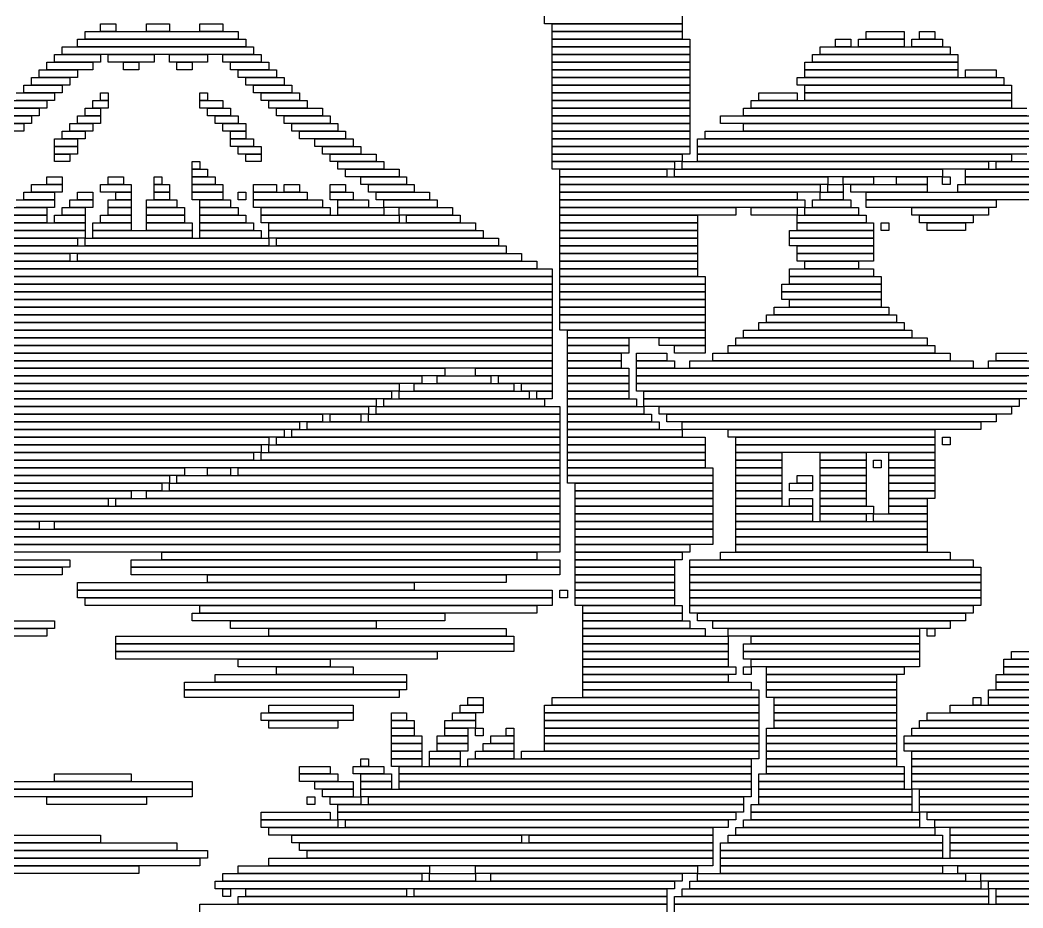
# Model space of a CAD drawing. Extents: x 39 to 985, y 65 to 958.
# Drawn here: x 256.5 to 387.5, y 641.5 to 757.5 of the extents above; entities that cross this region are included whole.
import ezdxf

# ---------------------------------------------------------------- set-up
doc = ezdxf.new("R2010")
doc.units = 0

msp = doc.modelspace()

# ---------------------------------------------------------------- linework, layer by layer
for p, q in [((325, 757), (325, 758)), ((343, 758), (343, 757)), ((265, 756), (285, 756)), ((265, 755), (265, 756)), ((267, 757), (269, 757)), ((267, 756), (267, 757)), ((269, 756), (267, 756)), ((269, 757), (269, 756)), ((273, 757), (276, 757)), ((273, 756), (273, 757)), ((276, 756), (273, 756)), ((276, 757), (276, 756)), ((280, 757), (283, 757)), ((280, 756), (280, 757)), ((283, 756), (280, 756)), ((283, 757), (283, 756)), ((285, 756), (285, 755)), ((343, 757), (325, 757)), ((326, 757), (343, 757)), ((326, 756), (326, 757)), ((343, 756), (326, 756)), ((326, 756), (343, 756)), ((326, 755), (326, 756)), ((343, 757), (343, 756)), ((343, 756), (343, 755)), ((367, 756), (372, 756)), ((367, 755), (367, 756)), ((372, 756), (372, 755)), ((374, 756), (376, 756)), ((374, 755), (374, 756)), ((376, 756), (376, 755)), ((264, 755), (286, 755)), ((264, 754), (264, 755)), ((285, 755), (265, 755)), ((286, 755), (286, 754)), ((343, 755), (326, 755)), ((326, 755), (344, 755)), ((326, 754), (326, 755)), ((344, 755), (344, 754)), ((363, 755), (365, 755)), ((363, 754), (363, 755)), ((365, 755), (365, 754)), ((366, 755), (372, 755)), ((366, 754), (366, 755)), ((372, 755), (367, 755)), ((372, 755), (372, 754)), ((373, 755), (377, 755)), ((373, 754), (373, 755)), ((376, 755), (374, 755)), ((377, 755), (377, 754)), ((262, 754), (287, 754)), ((262, 753), (262, 754)), ((286, 754), (264, 754)), ((287, 754), (287, 753)), ((344, 754), (326, 754)), ((326, 754), (344, 754)), ((326, 753), (326, 754)), ((344, 754), (344, 753)), ((361, 754), (378, 754)), ((361, 753), (361, 754)), ((365, 754), (363, 754)), ((372, 754), (366, 754)), ((377, 754), (373, 754)), ((378, 754), (378, 753)), ((260, 752), (266, 752)), ((260, 751), (260, 752)), ((261, 753), (267, 753)), ((261, 752), (261, 753)), ((267, 752), (261, 752)), ((287, 753), (262, 753)), ((266, 752), (266, 751)), ((267, 753), (267, 752)), ((268, 753), (274, 753)), ((268, 752), (268, 753)), ((274, 752), (268, 752)), ((270, 752), (272, 752)), ((270, 751), (270, 752)), ((272, 752), (272, 751)), ((274, 753), (274, 752)), ((276, 753), (281, 753)), ((276, 752), (276, 753)), ((281, 752), (276, 752)), ((277, 752), (279, 752)), ((277, 751), (277, 752)), ((279, 752), (279, 751)), ((281, 753), (281, 752)), ((283, 753), (288, 753)), ((283, 752), (283, 753)), ((288, 752), (283, 752)), ((284, 752), (289, 752)), ((284, 751), (284, 752)), ((288, 753), (288, 752)), ((289, 752), (289, 751)), ((344, 753), (326, 753)), ((326, 753), (344, 753)), ((326, 752), (326, 753)), ((344, 752), (326, 752)), ((326, 752), (344, 752)), ((326, 751), (326, 752)), ((344, 753), (344, 752)), ((344, 752), (344, 751)), ((359, 752), (379, 752)), ((359, 751), (359, 752)), ((360, 753), (379, 753)), ((360, 752), (360, 753)), ((379, 752), (360, 752)), ((378, 753), (361, 753)), ((379, 753), (379, 752)), ((379, 752), (379, 751)), ((259, 751), (264, 751)), ((259, 750), (259, 751)), ((266, 751), (260, 751)), ((264, 751), (264, 750)), ((272, 751), (270, 751)), ((279, 751), (277, 751)), ((289, 751), (284, 751)), ((285, 751), (290, 751)), ((285, 750), (285, 751)), ((290, 751), (290, 750)), ((344, 751), (326, 751)), ((326, 751), (344, 751)), ((326, 750), (326, 751)), ((344, 751), (344, 750)), ((379, 751), (359, 751)), ((359, 751), (379, 751)), ((359, 750), (359, 751)), ((379, 751), (379, 750)), ((380, 751), (384, 751)), ((380, 750), (380, 751)), ((384, 751), (384, 750)), ((258, 750), (263, 750)), ((258, 749), (258, 750)), ((264, 750), (259, 750)), ((263, 750), (263, 749)), ((290, 750), (285, 750)), ((286, 750), (291, 750)), ((286, 749), (286, 750)), ((291, 750), (291, 749)), ((344, 750), (326, 750)), ((326, 750), (344, 750)), ((326, 749), (326, 750)), ((344, 750), (344, 749)), ((358, 750), (385, 750)), ((358, 749), (358, 750)), ((379, 750), (359, 750)), ((384, 750), (380, 750)), ((385, 750), (385, 749)), ((257, 749), (262, 749)), ((257, 748), (257, 749)), ((263, 749), (258, 749)), ((262, 749), (262, 748)), ((291, 749), (286, 749)), ((287, 749), (292, 749)), ((287, 748), (287, 749)), ((292, 749), (292, 748)), ((344, 749), (326, 749)), ((326, 749), (344, 749)), ((326, 748), (326, 749)), ((344, 749), (344, 748)), ((385, 749), (358, 749)), ((359, 749), (386, 749)), ((359, 748), (359, 749)), ((386, 749), (386, 748)), ((255, 747), (260, 747)), ((256, 748), (261, 748)), ((261, 747), (256, 747)), ((262, 748), (257, 748)), ((260, 747), (260, 746)), ((261, 748), (261, 747)), ((266, 747), (268, 747)), ((266, 746), (266, 747)), ((267, 748), (268, 748)), ((267, 747), (267, 748)), ((268, 747), (267, 747)), ((268, 748), (268, 747)), ((268, 747), (268, 746)), ((280, 748), (281, 748)), ((280, 747), (280, 748)), ((281, 747), (280, 747)), ((280, 747), (283, 747)), ((280, 746), (280, 747)), ((281, 748), (281, 747)), ((283, 747), (283, 746)), ((292, 748), (287, 748)), ((288, 748), (293, 748)), ((288, 747), (288, 748)), ((293, 747), (288, 747)), ((289, 747), (294, 747)), ((289, 746), (289, 747)), ((293, 748), (293, 747)), ((294, 747), (294, 746)), ((344, 748), (326, 748)), ((326, 748), (344, 748)), ((326, 747), (326, 748)), ((344, 747), (326, 747)), ((326, 747), (344, 747)), ((326, 746), (326, 747)), ((344, 748), (344, 747)), ((344, 747), (344, 746)), ((352, 747), (386, 747)), ((352, 746), (352, 747)), ((353, 748), (358, 748)), ((353, 747), (353, 748)), ((358, 747), (353, 747)), ((358, 748), (358, 747)), ((386, 748), (359, 748)), ((359, 748), (386, 748)), ((359, 747), (359, 748)), ((386, 747), (359, 747)), ((386, 748), (386, 747)), ((386, 747), (386, 746)), ((253, 746), (259, 746)), ((260, 746), (255, 746)), ((259, 746), (259, 745)), ((265, 746), (267, 746)), ((265, 745), (265, 746)), ((268, 746), (266, 746)), ((267, 746), (267, 745)), ((283, 746), (280, 746)), ((281, 746), (284, 746)), ((281, 745), (281, 746)), ((284, 746), (284, 745)), ((294, 746), (289, 746)), ((290, 746), (296, 746)), ((290, 745), (290, 746)), ((296, 746), (296, 745)), ((344, 746), (326, 746)), ((326, 746), (344, 746)), ((326, 745), (326, 746)), ((344, 746), (344, 745)), ((351, 746), (388, 746)), ((351, 745), (351, 746)), ((386, 746), (352, 746)), ((252, 745), (258, 745)), ((259, 745), (253, 745)), ((258, 745), (258, 744)), ((264, 745), (267, 745)), ((264, 744), (264, 745)), ((267, 745), (265, 745)), ((267, 745), (267, 744)), ((284, 745), (281, 745)), ((282, 745), (285, 745)), ((282, 744), (282, 745)), ((285, 745), (285, 744)), ((296, 745), (290, 745)), ((291, 745), (297, 745)), ((291, 744), (291, 745)), ((297, 745), (297, 744)), ((344, 745), (326, 745)), ((326, 745), (344, 745)), ((326, 744), (326, 745)), ((344, 745), (344, 744)), ((348, 745), (389, 745)), ((348, 744), (348, 745)), ((388, 745), (351, 745)), ((251, 744), (257, 744)), ((257, 743), (251, 743)), ((258, 744), (252, 744)), ((257, 744), (257, 743)), ((262, 743), (265, 743)), ((262, 742), (262, 743)), ((263, 744), (266, 744)), ((263, 743), (263, 744)), ((266, 743), (263, 743)), ((267, 744), (264, 744)), ((265, 743), (265, 742)), ((266, 744), (266, 743)), ((285, 744), (282, 744)), ((283, 744), (286, 744)), ((283, 743), (283, 744)), ((286, 743), (283, 743)), ((284, 743), (286, 743)), ((284, 742), (284, 743)), ((286, 744), (286, 743)), ((286, 743), (286, 742)), ((297, 744), (291, 744)), ((292, 744), (298, 744)), ((292, 743), (292, 744)), ((298, 743), (292, 743)), ((293, 743), (299, 743)), ((293, 742), (293, 743)), ((298, 744), (298, 743)), ((299, 743), (299, 742)), ((344, 744), (326, 744)), ((326, 744), (344, 744)), ((326, 743), (326, 744)), ((344, 743), (326, 743)), ((326, 743), (344, 743)), ((326, 742), (326, 743)), ((344, 744), (344, 743)), ((344, 743), (344, 742)), ((346, 743), (397, 743)), ((346, 742), (346, 743)), ((389, 744), (348, 744)), ((351, 744), (390, 744)), ((351, 743), (351, 744)), ((390, 743), (351, 743)), ((261, 742), (264, 742)), ((261, 741), (261, 742)), ((265, 742), (262, 742)), ((264, 742), (264, 741)), ((286, 742), (284, 742)), ((284, 742), (287, 742)), ((284, 741), (284, 742)), ((287, 742), (287, 741)), ((299, 742), (293, 742)), ((295, 742), (300, 742)), ((295, 741), (295, 742)), ((300, 742), (300, 741)), ((344, 742), (326, 742)), ((326, 742), (344, 742)), ((326, 741), (326, 742)), ((344, 742), (344, 741)), ((345, 742), (389, 742)), ((345, 741), (345, 742)), ((397, 742), (346, 742)), ((264, 741), (261, 741)), ((261, 741), (264, 741)), ((261, 740), (261, 741)), ((264, 741), (264, 740)), ((287, 741), (284, 741)), ((285, 741), (288, 741)), ((285, 740), (285, 741)), ((288, 741), (288, 740)), ((300, 741), (295, 741)), ((296, 741), (301, 741)), ((296, 740), (296, 741)), ((301, 741), (301, 740)), ((344, 741), (326, 741)), ((326, 741), (344, 741)), ((326, 740), (326, 741)), ((344, 741), (344, 740)), ((389, 741), (345, 741)), ((345, 741), (388, 741)), ((345, 740), (345, 741)), ((264, 740), (261, 740)), ((261, 740), (263, 740)), ((261, 739), (261, 740)), ((263, 739), (261, 739)), ((263, 740), (263, 739)), ((279, 739), (280, 739)), ((279, 738), (279, 739)), ((280, 739), (280, 738)), ((288, 740), (285, 740)), ((286, 740), (288, 740)), ((286, 739), (286, 740)), ((288, 739), (286, 739)), ((288, 740), (288, 739)), ((301, 740), (296, 740)), ((297, 740), (303, 740)), ((297, 739), (297, 740)), ((303, 739), (297, 739)), ((298, 739), (304, 739)), ((298, 738), (298, 739)), ((303, 740), (303, 739)), ((304, 739), (304, 738)), ((344, 740), (326, 740)), ((326, 740), (343, 740)), ((326, 739), (326, 740)), ((343, 739), (326, 739)), ((326, 739), (342, 739)), ((326, 738), (326, 739)), ((342, 739), (342, 738)), ((343, 740), (343, 739)), ((343, 739), (383, 739)), ((343, 738), (343, 739)), ((388, 740), (345, 740)), ((345, 740), (386, 740)), ((345, 739), (345, 740)), ((386, 739), (345, 739)), ((383, 739), (383, 738)), ((384, 739), (396, 739)), ((384, 738), (384, 739)), ((386, 740), (386, 739)), ((280, 738), (279, 738)), ((279, 738), (281, 738)), ((279, 737), (279, 738)), ((281, 738), (281, 737)), ((304, 738), (298, 738)), ((299, 738), (306, 738)), ((299, 737), (299, 738)), ((306, 738), (306, 737)), ((342, 738), (326, 738)), ((327, 738), (341, 738)), ((327, 737), (327, 738)), ((341, 738), (341, 737)), ((342, 738), (377, 738)), ((342, 737), (342, 738)), ((383, 738), (343, 738)), ((377, 738), (377, 737)), ((380, 738), (395, 738)), ((380, 737), (380, 738)), ((396, 738), (384, 738)), ((260, 737), (262, 737)), ((260, 736), (260, 737)), ((262, 737), (262, 736)), ((268, 737), (270, 737)), ((268, 736), (268, 737)), ((270, 737), (270, 736)), ((274, 737), (275, 737)), ((274, 736), (274, 737)), ((275, 737), (275, 736)), ((281, 737), (279, 737)), ((279, 737), (282, 737)), ((279, 736), (279, 737)), ((282, 737), (282, 736)), ((306, 737), (299, 737)), ((301, 737), (307, 737)), ((301, 736), (301, 737)), ((307, 737), (307, 736)), ((341, 737), (327, 737)), ((327, 737), (362, 737)), ((327, 736), (327, 737)), ((377, 737), (342, 737)), ((362, 737), (362, 736)), ((364, 737), (368, 737)), ((364, 736), (364, 737)), ((368, 737), (368, 736)), ((371, 737), (375, 737)), ((371, 736), (371, 737)), ((375, 737), (375, 736)), ((377, 737), (378, 737)), ((377, 736), (377, 737)), ((378, 737), (378, 736)), ((395, 737), (380, 737)), ((380, 737), (393, 737)), ((380, 736), (380, 737)), ((257, 735), (261, 735)), ((257, 734), (257, 735)), ((258, 736), (262, 736)), ((258, 735), (258, 736)), ((262, 735), (258, 735)), ((262, 736), (260, 736)), ((261, 735), (261, 734)), ((262, 736), (262, 735)), ((264, 735), (266, 735)), ((264, 734), (264, 735)), ((266, 735), (266, 734)), ((267, 736), (271, 736)), ((267, 735), (267, 736)), ((271, 735), (267, 735)), ((270, 736), (268, 736)), ((269, 735), (271, 735)), ((269, 734), (269, 735)), ((271, 736), (271, 735)), ((271, 735), (271, 734)), ((275, 736), (274, 736)), ((274, 736), (276, 736)), ((274, 735), (274, 736)), ((276, 735), (274, 735)), ((274, 735), (276, 735)), ((274, 734), (274, 735)), ((276, 736), (276, 735)), ((276, 735), (276, 734)), ((282, 736), (279, 736)), ((279, 736), (283, 736)), ((279, 735), (279, 736)), ((283, 735), (279, 735)), ((279, 735), (283, 735)), ((279, 734), (279, 735)), ((283, 736), (283, 735)), ((283, 735), (283, 734)), ((285, 735), (286, 735)), ((285, 734), (285, 735)), ((286, 735), (286, 734)), ((287, 736), (290, 736)), ((287, 735), (287, 736)), ((290, 735), (287, 735)), ((287, 735), (294, 735)), ((287, 734), (287, 735)), ((290, 736), (290, 735)), ((291, 736), (293, 736)), ((291, 735), (291, 736)), ((293, 735), (291, 735)), ((293, 736), (293, 735)), ((294, 735), (294, 734)), ((297, 736), (299, 736)), ((297, 735), (297, 736)), ((299, 735), (297, 735)), ((297, 735), (300, 735)), ((297, 734), (297, 735)), ((299, 736), (299, 735)), ((300, 735), (300, 734)), ((307, 736), (301, 736)), ((302, 736), (308, 736)), ((302, 735), (302, 736)), ((308, 735), (302, 735)), ((303, 735), (310, 735)), ((303, 734), (303, 735)), ((308, 736), (308, 735)), ((310, 735), (310, 734)), ((362, 736), (327, 736)), ((327, 736), (361, 736)), ((327, 735), (327, 736)), ((361, 735), (327, 735)), ((327, 735), (358, 735)), ((327, 734), (327, 735)), ((358, 735), (358, 734)), ((361, 736), (361, 735)), ((361, 735), (364, 735)), ((361, 734), (361, 735)), ((362, 736), (364, 736)), ((362, 735), (362, 736)), ((364, 735), (362, 735)), ((368, 736), (364, 736)), ((364, 736), (364, 735)), ((364, 735), (364, 734)), ((365, 736), (375, 736)), ((365, 735), (365, 736)), ((375, 735), (365, 735)), ((367, 735), (392, 735)), ((367, 734), (367, 735)), ((375, 736), (371, 736)), ((375, 736), (375, 735)), ((378, 736), (377, 736)), ((379, 736), (393, 736)), ((379, 735), (379, 736)), ((393, 735), (379, 735)), ((393, 736), (380, 736)), ((256, 734), (261, 734)), ((261, 734), (257, 734)), ((261, 734), (261, 733)), ((263, 734), (266, 734)), ((263, 733), (263, 734)), ((266, 734), (264, 734)), ((266, 734), (266, 733)), ((268, 734), (271, 734)), ((268, 733), (268, 734)), ((271, 734), (269, 734)), ((271, 734), (271, 733)), ((273, 734), (277, 734)), ((273, 733), (273, 734)), ((276, 734), (274, 734)), ((277, 734), (277, 733)), ((283, 734), (279, 734)), ((280, 734), (284, 734)), ((280, 733), (280, 734)), ((284, 734), (284, 733)), ((286, 734), (285, 734)), ((294, 734), (287, 734)), ((287, 734), (296, 734)), ((287, 733), (287, 734)), ((296, 734), (296, 733)), ((300, 734), (297, 734)), ((298, 734), (302, 734)), ((298, 733), (298, 734)), ((302, 734), (302, 733)), ((310, 734), (303, 734)), ((304, 734), (311, 734)), ((304, 733), (304, 734)), ((311, 734), (311, 733)), ((358, 734), (327, 734)), ((327, 734), (359, 734)), ((327, 733), (327, 734)), ((359, 734), (359, 733)), ((360, 734), (365, 734)), ((360, 733), (360, 734)), ((364, 734), (361, 734)), ((365, 734), (365, 733)), ((392, 734), (367, 734)), ((367, 734), (384, 734)), ((367, 733), (367, 734)), ((384, 734), (384, 733)), ((255, 733), (260, 733)), ((261, 733), (256, 733)), ((260, 733), (260, 732)), ((262, 733), (265, 733)), ((262, 732), (262, 733)), ((266, 733), (263, 733)), ((265, 733), (265, 732)), ((271, 733), (268, 733)), ((268, 733), (271, 733)), ((268, 732), (268, 733)), ((271, 733), (271, 732)), ((277, 733), (273, 733)), ((273, 733), (278, 733)), ((273, 732), (273, 733)), ((278, 733), (278, 732)), ((284, 733), (280, 733)), ((280, 733), (285, 733)), ((280, 732), (280, 733)), ((285, 733), (285, 732)), ((296, 733), (287, 733)), ((288, 733), (297, 733)), ((288, 732), (288, 733)), ((297, 733), (297, 732)), ((302, 733), (298, 733)), ((298, 733), (304, 733)), ((298, 732), (298, 733)), ((311, 733), (304, 733)), ((304, 733), (304, 732)), ((306, 733), (313, 733)), ((306, 732), (306, 733)), ((313, 733), (313, 732)), ((359, 733), (327, 733)), ((327, 733), (350, 733)), ((327, 732), (327, 733)), ((350, 733), (350, 732)), ((352, 733), (358, 733)), ((352, 732), (352, 733)), ((358, 733), (358, 732)), ((359, 733), (366, 733)), ((359, 732), (359, 733)), ((365, 733), (360, 733)), ((366, 733), (366, 732)), ((384, 733), (367, 733)), ((373, 733), (383, 733)), ((373, 732), (373, 733)), ((383, 733), (383, 732)), ((252, 731), (265, 731)), ((254, 732), (260, 732)), ((260, 731), (254, 731)), ((260, 732), (255, 732)), ((260, 732), (260, 731)), ((261, 732), (265, 732)), ((261, 731), (261, 732)), ((265, 731), (261, 731)), ((265, 732), (262, 732)), ((265, 732), (265, 731)), ((265, 731), (265, 730)), ((266, 731), (271, 731)), ((266, 730), (266, 731)), ((267, 732), (271, 732)), ((267, 731), (267, 732)), ((271, 731), (267, 731)), ((271, 732), (268, 732)), ((271, 732), (271, 731)), ((271, 731), (271, 730)), ((278, 732), (273, 732)), ((273, 732), (278, 732)), ((273, 731), (273, 732)), ((278, 731), (273, 731)), ((273, 731), (279, 731)), ((273, 730), (273, 731)), ((278, 732), (278, 731)), ((279, 731), (279, 730)), ((285, 732), (280, 732)), ((280, 732), (286, 732)), ((280, 731), (280, 732)), ((286, 731), (280, 731)), ((280, 731), (287, 731)), ((280, 730), (280, 731)), ((286, 732), (286, 731)), ((287, 731), (287, 730)), ((297, 732), (288, 732)), ((288, 732), (306, 732)), ((288, 731), (288, 732)), ((306, 731), (288, 731)), ((289, 731), (316, 731)), ((289, 730), (289, 731)), ((304, 732), (298, 732)), ((313, 732), (306, 732)), ((306, 732), (306, 731)), ((307, 732), (314, 732)), ((307, 731), (307, 732)), ((314, 731), (307, 731)), ((314, 732), (314, 731)), ((316, 731), (316, 730)), ((350, 732), (327, 732)), ((327, 732), (345, 732)), ((327, 731), (327, 732)), ((345, 731), (327, 731)), ((327, 731), (345, 731)), ((327, 730), (327, 731)), ((345, 732), (345, 731)), ((345, 731), (345, 730)), ((358, 732), (352, 732)), ((358, 732), (367, 732)), ((358, 731), (358, 732)), ((367, 731), (358, 731)), ((358, 731), (368, 731)), ((358, 730), (358, 731)), ((366, 732), (359, 732)), ((367, 732), (367, 731)), ((368, 731), (368, 730)), ((369, 731), (370, 731)), ((369, 730), (369, 731)), ((370, 731), (370, 730)), ((383, 732), (373, 732)), ((374, 732), (381, 732)), ((374, 731), (374, 732)), ((381, 731), (374, 731)), ((375, 731), (380, 731)), ((375, 730), (375, 731)), ((380, 731), (380, 730)), ((381, 732), (381, 731)), ((251, 730), (265, 730)), ((265, 730), (252, 730)), ((265, 730), (265, 729)), ((271, 730), (266, 730)), ((266, 730), (279, 730)), ((266, 729), (266, 730)), ((279, 730), (273, 730)), ((279, 730), (279, 729)), ((287, 730), (280, 730)), ((280, 730), (288, 730)), ((280, 729), (280, 730)), ((288, 730), (288, 729)), ((316, 730), (289, 730)), ((289, 730), (317, 730)), ((289, 729), (289, 730)), ((317, 730), (317, 729)), ((345, 730), (327, 730)), ((327, 730), (345, 730)), ((327, 729), (327, 730)), ((345, 730), (345, 729)), ((357, 730), (368, 730)), ((357, 729), (357, 730)), ((368, 730), (358, 730)), ((368, 730), (368, 729)), ((370, 730), (369, 730)), ((380, 730), (375, 730)), ((250, 729), (264, 729)), ((265, 729), (251, 729)), ((264, 729), (264, 728)), ((265, 729), (289, 729)), ((265, 728), (265, 729)), ((279, 729), (266, 729)), ((288, 729), (280, 729)), ((317, 729), (289, 729)), ((289, 729), (289, 728)), ((290, 729), (319, 729)), ((290, 728), (290, 729)), ((319, 729), (319, 728)), ((345, 729), (327, 729)), ((327, 729), (345, 729)), ((327, 728), (327, 729)), ((345, 729), (345, 728)), ((368, 729), (357, 729)), ((357, 729), (368, 729)), ((357, 728), (357, 729)), ((368, 729), (368, 728)), ((228, 728), (320, 728)), ((264, 728), (250, 728)), ((289, 728), (265, 728)), ((319, 728), (290, 728)), ((320, 728), (320, 727)), ((345, 728), (327, 728)), ((327, 728), (345, 728)), ((327, 727), (327, 728)), ((345, 728), (345, 727)), ((368, 728), (357, 728)), ((358, 728), (368, 728)), ((358, 727), (358, 728)), ((368, 728), (368, 727)), ((225, 726), (324, 726)), ((227, 727), (263, 727)), ((263, 726), (227, 726)), ((320, 727), (228, 727)), ((263, 727), (263, 726)), ((264, 727), (322, 727)), ((264, 726), (264, 727)), ((322, 726), (264, 726)), ((322, 727), (322, 726)), ((324, 726), (324, 725)), ((345, 727), (327, 727)), ((327, 727), (345, 727)), ((327, 726), (327, 727)), ((345, 726), (327, 726)), ((327, 726), (345, 726)), ((327, 725), (327, 726)), ((345, 727), (345, 726)), ((345, 726), (345, 725)), ((368, 727), (358, 727)), ((358, 727), (368, 727)), ((358, 726), (358, 727)), ((368, 726), (358, 726)), ((359, 726), (366, 726)), ((359, 725), (359, 726)), ((366, 726), (366, 725)), ((368, 727), (368, 726)), ((223, 725), (326, 725)), ((324, 725), (225, 725)), ((326, 725), (326, 724)), ((345, 725), (327, 725)), ((327, 725), (345, 725)), ((327, 724), (327, 725)), ((345, 725), (345, 724)), ((357, 725), (368, 725)), ((357, 724), (357, 725)), ((366, 725), (359, 725)), ((368, 725), (368, 724)), ((222, 724), (326, 724)), ((326, 724), (223, 724)), ((326, 724), (326, 723)), ((345, 724), (327, 724)), ((327, 724), (346, 724)), ((327, 723), (327, 724)), ((346, 724), (346, 723)), ((368, 724), (357, 724)), ((357, 724), (369, 724)), ((357, 723), (357, 724)), ((369, 724), (369, 723)), ((218, 722), (326, 722)), ((220, 723), (326, 723)), ((326, 722), (220, 722)), ((326, 723), (222, 723)), ((326, 723), (326, 722)), ((326, 722), (326, 721)), ((346, 723), (327, 723)), ((327, 723), (346, 723)), ((327, 722), (327, 723)), ((346, 722), (327, 722)), ((327, 722), (346, 722)), ((327, 721), (327, 722)), ((346, 723), (346, 722)), ((346, 722), (346, 721)), ((356, 723), (369, 723)), ((356, 722), (356, 723)), ((369, 722), (356, 722)), ((356, 722), (369, 722)), ((356, 721), (356, 722)), ((369, 723), (357, 723)), ((369, 723), (369, 722)), ((369, 722), (369, 721)), ((216, 721), (326, 721)), ((326, 721), (218, 721)), ((326, 721), (326, 720)), ((346, 721), (327, 721)), ((327, 721), (346, 721)), ((327, 720), (327, 721)), ((346, 721), (346, 720)), ((369, 721), (356, 721)), ((357, 721), (369, 721)), ((357, 720), (357, 721)), ((369, 721), (369, 720)), ((214, 720), (326, 720)), ((326, 720), (216, 720)), ((326, 720), (326, 719)), ((346, 720), (327, 720)), ((327, 720), (346, 720)), ((327, 719), (327, 720)), ((346, 720), (346, 719)), ((355, 720), (370, 720)), ((355, 719), (355, 720)), ((369, 720), (357, 720)), ((370, 720), (370, 719)), ((210, 718), (326, 718)), ((212, 719), (326, 719)), ((326, 718), (212, 718)), ((326, 719), (214, 719)), ((326, 719), (326, 718)), ((326, 718), (326, 717)), ((346, 719), (327, 719)), ((327, 719), (346, 719)), ((327, 718), (327, 719)), ((346, 718), (327, 718)), ((327, 718), (346, 718)), ((327, 717), (327, 718)), ((346, 719), (346, 718)), ((346, 718), (346, 717)), ((353, 718), (372, 718)), ((353, 717), (353, 718)), ((354, 719), (371, 719)), ((354, 718), (354, 719)), ((371, 718), (354, 718)), ((370, 719), (355, 719)), ((371, 719), (371, 718)), ((372, 718), (372, 717)), ((326, 717), (210, 717)), ((210, 717), (326, 717)), ((326, 717), (326, 716)), ((346, 717), (327, 717)), ((328, 717), (346, 717)), ((328, 716), (328, 717)), ((346, 717), (346, 716)), ((351, 717), (373, 717)), ((351, 716), (351, 717)), ((372, 717), (353, 717)), ((373, 717), (373, 716)), ((326, 716), (210, 716)), ((210, 716), (326, 716)), ((326, 716), (326, 715)), ((346, 716), (328, 716)), ((328, 716), (336, 716)), ((328, 715), (328, 716)), ((336, 716), (336, 715)), ((340, 716), (346, 716)), ((340, 715), (340, 716)), ((346, 716), (346, 715)), ((350, 716), (375, 716)), ((350, 715), (350, 716)), ((373, 716), (351, 716)), ((375, 716), (375, 715)), ((326, 715), (210, 715)), ((210, 715), (326, 715)), ((326, 714), (210, 714)), ((210, 714), (326, 714)), ((326, 715), (326, 714)), ((326, 714), (326, 713)), ((336, 715), (328, 715)), ((328, 715), (336, 715)), ((328, 714), (328, 715)), ((336, 714), (328, 714)), ((328, 714), (335, 714)), ((328, 713), (328, 714)), ((335, 714), (335, 713)), ((336, 715), (336, 714)), ((337, 714), (341, 714)), ((337, 713), (337, 714)), ((346, 715), (340, 715)), ((341, 714), (341, 713)), ((342, 715), (346, 715)), ((342, 714), (342, 715)), ((346, 714), (342, 714)), ((346, 715), (346, 714)), ((347, 714), (378, 714)), ((347, 713), (347, 714)), ((349, 715), (376, 715)), ((349, 714), (349, 715)), ((376, 714), (349, 714)), ((375, 715), (350, 715)), ((376, 715), (376, 714)), ((378, 714), (378, 713)), ((384, 714), (388, 714)), ((384, 713), (384, 714)), ((326, 713), (210, 713)), ((210, 713), (326, 713)), ((326, 713), (326, 712)), ((335, 713), (328, 713)), ((328, 713), (335, 713)), ((328, 712), (328, 713)), ((335, 713), (335, 712)), ((341, 713), (337, 713)), ((337, 713), (342, 713)), ((337, 712), (337, 713)), ((342, 713), (342, 712)), ((344, 713), (381, 713)), ((344, 712), (344, 713)), ((378, 713), (347, 713)), ((381, 713), (381, 712)), ((383, 713), (389, 713)), ((383, 712), (383, 713)), ((388, 713), (384, 713)), ((326, 712), (210, 712)), ((210, 712), (312, 712)), ((312, 712), (312, 711)), ((316, 712), (326, 712)), ((316, 711), (316, 712)), ((326, 712), (326, 711)), ((335, 712), (328, 712)), ((328, 712), (336, 712)), ((328, 711), (328, 712)), ((336, 712), (336, 711)), ((342, 712), (337, 712)), ((337, 712), (389, 712)), ((337, 711), (337, 712)), ((381, 712), (344, 712)), ((389, 712), (383, 712)), ((312, 711), (210, 711)), ((210, 711), (309, 711)), ((309, 711), (309, 710)), ((311, 711), (318, 711)), ((311, 710), (311, 711)), ((326, 711), (316, 711)), ((318, 711), (318, 710)), ((319, 711), (326, 711)), ((319, 710), (319, 711)), ((326, 711), (326, 710)), ((336, 711), (328, 711)), ((328, 711), (336, 711)), ((328, 710), (328, 711)), ((336, 711), (336, 710)), ((389, 711), (337, 711)), ((337, 711), (388, 711)), ((337, 710), (337, 711)), ((309, 710), (210, 710)), ((210, 710), (306, 710)), ((306, 709), (210, 709)), ((210, 709), (305, 709)), ((305, 709), (305, 708)), ((306, 710), (306, 709)), ((306, 709), (323, 709)), ((306, 708), (306, 709)), ((308, 710), (321, 710)), ((308, 709), (308, 710)), ((321, 709), (308, 709)), ((318, 710), (311, 710)), ((326, 710), (319, 710)), ((321, 710), (321, 709)), ((322, 710), (326, 710)), ((322, 709), (322, 710)), ((326, 709), (322, 709)), ((323, 709), (323, 708)), ((324, 709), (326, 709)), ((324, 708), (324, 709)), ((326, 710), (326, 709)), ((326, 709), (326, 708)), ((336, 710), (328, 710)), ((328, 710), (336, 710)), ((328, 709), (328, 710)), ((336, 709), (328, 709)), ((328, 709), (336, 709)), ((328, 708), (328, 709)), ((336, 710), (336, 709)), ((336, 709), (336, 708)), ((388, 710), (337, 710)), ((337, 710), (388, 710)), ((337, 709), (337, 710)), ((388, 709), (337, 709)), ((338, 709), (388, 709)), ((338, 708), (338, 709)), ((305, 708), (210, 708)), ((221, 708), (303, 708)), ((303, 708), (303, 707)), ((304, 708), (325, 708)), ((304, 707), (304, 708)), ((323, 708), (306, 708)), ((326, 708), (324, 708)), ((325, 708), (325, 707)), ((336, 708), (328, 708)), ((328, 708), (337, 708)), ((328, 707), (328, 708)), ((337, 708), (337, 707)), ((388, 708), (338, 708)), ((338, 708), (387, 708)), ((338, 707), (338, 708)), ((387, 708), (387, 707)), ((303, 707), (221, 707)), ((226, 707), (302, 707)), ((302, 707), (302, 706)), ((303, 707), (327, 707)), ((303, 706), (303, 707)), ((325, 707), (304, 707)), ((327, 707), (327, 706)), ((337, 707), (328, 707)), ((328, 707), (338, 707)), ((328, 706), (328, 707)), ((387, 707), (338, 707)), ((338, 707), (338, 706)), ((340, 707), (386, 707)), ((340, 706), (340, 707)), ((386, 707), (386, 706)), ((210, 705), (293, 705)), ((302, 706), (226, 706)), ((227, 706), (296, 706)), ((296, 705), (227, 705)), ((293, 705), (293, 704)), ((294, 705), (327, 705)), ((294, 704), (294, 705)), ((296, 706), (296, 705)), ((297, 706), (301, 706)), ((297, 705), (297, 706)), ((301, 705), (297, 705)), ((301, 706), (301, 705)), ((302, 706), (327, 706)), ((302, 705), (302, 706)), ((327, 705), (302, 705)), ((327, 706), (303, 706)), ((327, 706), (327, 705)), ((327, 705), (327, 704)), ((338, 706), (328, 706)), ((328, 706), (339, 706)), ((328, 705), (328, 706)), ((339, 705), (328, 705)), ((328, 705), (340, 705)), ((328, 704), (328, 705)), ((339, 706), (339, 705)), ((386, 706), (340, 706)), ((340, 705), (340, 704)), ((341, 706), (384, 706)), ((341, 705), (341, 706)), ((384, 705), (341, 705)), ((343, 705), (382, 705)), ((343, 704), (343, 705)), ((382, 705), (382, 704)), ((384, 706), (384, 705)), ((209, 704), (291, 704)), ((293, 704), (210, 704)), ((291, 704), (291, 703)), ((292, 704), (327, 704)), ((292, 703), (292, 704)), ((327, 704), (294, 704)), ((327, 704), (327, 703)), ((340, 704), (328, 704)), ((328, 704), (343, 704)), ((328, 703), (328, 704)), ((382, 704), (343, 704)), ((343, 704), (343, 703)), ((349, 704), (376, 704)), ((349, 703), (349, 704)), ((376, 704), (376, 703)), ((291, 703), (209, 703)), ((209, 703), (289, 703)), ((289, 703), (289, 702)), ((290, 703), (327, 703)), ((290, 702), (290, 703)), ((327, 703), (292, 703)), ((327, 703), (327, 702)), ((343, 703), (328, 703)), ((328, 703), (346, 703)), ((328, 702), (328, 703)), ((346, 703), (346, 702)), ((376, 703), (349, 703)), ((350, 703), (376, 703)), ((350, 702), (350, 703)), ((376, 703), (376, 702)), ((377, 703), (378, 703)), ((377, 702), (377, 703)), ((378, 703), (378, 702)), ((289, 702), (209, 702)), ((237, 702), (288, 702)), ((288, 701), (237, 701)), ((239, 701), (287, 701)), ((287, 701), (287, 700)), ((288, 702), (288, 701)), ((288, 701), (327, 701)), ((288, 700), (288, 701)), ((289, 702), (327, 702)), ((289, 701), (289, 702)), ((327, 701), (289, 701)), ((327, 702), (290, 702)), ((327, 702), (327, 701)), ((327, 701), (327, 700)), ((346, 702), (328, 702)), ((328, 702), (346, 702)), ((328, 701), (328, 702)), ((346, 701), (328, 701)), ((328, 701), (346, 701)), ((328, 700), (328, 701)), ((346, 702), (346, 701)), ((346, 701), (346, 700)), ((376, 702), (350, 702)), ((350, 702), (376, 702)), ((350, 701), (350, 702)), ((376, 701), (350, 701)), ((350, 701), (356, 701)), ((350, 700), (350, 701)), ((356, 701), (356, 700)), ((361, 701), (367, 701)), ((361, 700), (361, 701)), ((367, 701), (367, 700)), ((370, 701), (376, 701)), ((370, 700), (370, 701)), ((376, 702), (376, 701)), ((376, 701), (376, 700)), ((378, 702), (377, 702)), ((209, 700), (327, 700)), ((287, 700), (239, 700)), ((327, 700), (288, 700)), ((327, 700), (327, 699)), ((346, 700), (328, 700)), ((328, 700), (346, 700)), ((328, 699), (328, 700)), ((346, 700), (346, 699)), ((356, 700), (350, 700)), ((350, 700), (356, 700)), ((350, 699), (350, 700)), ((356, 700), (356, 699)), ((367, 700), (361, 700)), ((361, 700), (367, 700)), ((361, 699), (361, 700)), ((367, 700), (367, 699)), ((368, 700), (369, 700)), ((368, 699), (368, 700)), ((369, 700), (369, 699)), ((376, 700), (370, 700)), ((370, 700), (376, 700)), ((370, 699), (370, 700)), ((376, 700), (376, 699)), ((327, 699), (209, 699)), ((209, 699), (278, 699)), ((278, 699), (278, 698)), ((281, 699), (284, 699)), ((281, 698), (281, 699)), ((284, 699), (284, 698)), ((285, 699), (327, 699)), ((285, 698), (285, 699)), ((327, 699), (327, 698)), ((346, 699), (328, 699)), ((328, 699), (347, 699)), ((328, 698), (328, 699)), ((347, 699), (347, 698)), ((356, 699), (350, 699)), ((350, 699), (356, 699)), ((350, 698), (350, 699)), ((356, 699), (356, 698)), ((367, 699), (361, 699)), ((361, 699), (367, 699)), ((361, 698), (361, 699)), ((367, 699), (367, 698)), ((369, 699), (368, 699)), ((376, 699), (370, 699)), ((370, 699), (376, 699)), ((370, 698), (370, 699)), ((376, 699), (376, 698)), ((278, 698), (209, 698)), ((247, 698), (276, 698)), ((276, 697), (247, 697)), ((249, 697), (275, 697)), ((275, 697), (275, 696)), ((276, 698), (276, 697)), ((276, 697), (327, 697)), ((276, 696), (276, 697)), ((277, 698), (327, 698)), ((277, 697), (277, 698)), ((327, 697), (277, 697)), ((284, 698), (281, 698)), ((327, 698), (285, 698)), ((327, 698), (327, 697)), ((327, 697), (327, 696)), ((347, 698), (328, 698)), ((328, 698), (347, 698)), ((328, 697), (328, 698)), ((347, 697), (328, 697)), ((329, 697), (347, 697)), ((329, 696), (329, 697)), ((347, 698), (347, 697)), ((347, 697), (347, 696)), ((356, 698), (350, 698)), ((350, 698), (356, 698)), ((350, 697), (350, 698)), ((356, 697), (350, 697)), ((350, 697), (356, 697)), ((350, 696), (350, 697)), ((356, 698), (356, 697)), ((356, 697), (356, 696)), ((357, 697), (360, 697)), ((357, 696), (357, 697)), ((358, 698), (360, 698)), ((358, 697), (358, 698)), ((360, 697), (358, 697)), ((360, 698), (360, 697)), ((360, 697), (360, 696)), ((367, 698), (361, 698)), ((361, 698), (367, 698)), ((361, 697), (361, 698)), ((367, 697), (361, 697)), ((361, 697), (367, 697)), ((361, 696), (361, 697)), ((367, 698), (367, 697)), ((367, 697), (367, 696)), ((376, 698), (370, 698)), ((370, 698), (376, 698)), ((370, 697), (370, 698)), ((376, 697), (370, 697)), ((370, 697), (376, 697)), ((370, 696), (370, 697)), ((376, 698), (376, 697)), ((376, 697), (376, 696)), ((275, 696), (249, 696)), ((251, 696), (271, 696)), ((271, 696), (271, 695)), ((273, 696), (327, 696)), ((273, 695), (273, 696)), ((327, 696), (276, 696)), ((327, 696), (327, 695)), ((347, 696), (329, 696)), ((329, 696), (347, 696)), ((329, 695), (329, 696)), ((347, 696), (347, 695)), ((356, 696), (350, 696)), ((350, 696), (356, 696)), ((350, 695), (350, 696)), ((356, 696), (356, 695)), ((360, 696), (357, 696)), ((367, 696), (361, 696)), ((361, 696), (367, 696)), ((361, 695), (361, 696)), ((367, 696), (367, 695)), ((376, 696), (370, 696)), ((370, 696), (376, 696)), ((370, 695), (370, 696)), ((376, 696), (376, 695)), ((271, 695), (251, 695)), ((253, 695), (268, 695)), ((268, 695), (268, 694)), ((269, 695), (327, 695)), ((269, 694), (269, 695)), ((327, 695), (273, 695)), ((327, 695), (327, 694)), ((347, 695), (329, 695)), ((329, 695), (347, 695)), ((329, 694), (329, 695)), ((347, 695), (347, 694)), ((356, 695), (350, 695)), ((350, 695), (356, 695)), ((350, 694), (350, 695)), ((356, 695), (356, 694)), ((357, 695), (360, 695)), ((357, 694), (357, 695)), ((360, 695), (360, 694)), ((367, 695), (361, 695)), ((361, 695), (367, 695)), ((361, 694), (361, 695)), ((367, 695), (367, 694)), ((376, 695), (370, 695)), ((370, 695), (375, 695)), ((370, 694), (370, 695)), ((375, 695), (375, 694)), ((209, 694), (327, 694)), ((327, 693), (209, 693)), ((209, 693), (327, 693)), ((268, 694), (253, 694)), ((327, 694), (269, 694)), ((327, 694), (327, 693)), ((327, 693), (327, 692)), ((347, 694), (329, 694)), ((329, 694), (347, 694)), ((329, 693), (329, 694)), ((347, 693), (329, 693)), ((329, 693), (347, 693)), ((329, 692), (329, 693)), ((347, 694), (347, 693)), ((347, 693), (347, 692)), ((356, 694), (350, 694)), ((350, 694), (360, 694)), ((350, 693), (350, 694)), ((360, 693), (350, 693)), ((350, 693), (360, 693)), ((350, 692), (350, 693)), ((360, 694), (357, 694)), ((360, 694), (360, 693)), ((360, 693), (360, 692)), ((367, 694), (361, 694)), ((361, 694), (368, 694)), ((361, 693), (361, 694)), ((368, 693), (361, 693)), ((361, 693), (367, 693)), ((361, 692), (361, 693)), ((367, 693), (367, 692)), ((368, 694), (368, 693)), ((368, 693), (375, 693)), ((368, 692), (368, 693)), ((375, 694), (370, 694)), ((370, 694), (375, 694)), ((370, 693), (370, 694)), ((375, 693), (370, 693)), ((375, 694), (375, 693)), ((375, 693), (375, 692)), ((327, 692), (209, 692)), ((209, 692), (259, 692)), ((259, 692), (259, 691)), ((261, 692), (327, 692)), ((261, 691), (261, 692)), ((327, 692), (327, 691)), ((347, 692), (329, 692)), ((329, 692), (347, 692)), ((329, 691), (329, 692)), ((347, 692), (347, 691)), ((360, 692), (350, 692)), ((350, 692), (375, 692)), ((350, 691), (350, 692)), ((367, 692), (361, 692)), ((375, 692), (368, 692)), ((375, 692), (375, 691)), ((259, 691), (209, 691)), ((209, 691), (327, 691)), ((327, 691), (261, 691)), ((327, 691), (327, 690)), ((347, 691), (329, 691)), ((329, 691), (347, 691)), ((329, 690), (329, 691)), ((347, 691), (347, 690)), ((375, 691), (350, 691)), ((350, 691), (375, 691)), ((350, 690), (350, 691)), ((375, 691), (375, 690)), ((208, 690), (327, 690)), ((327, 690), (209, 690)), ((327, 690), (327, 689)), ((347, 690), (329, 690)), ((329, 690), (347, 690)), ((329, 689), (329, 690)), ((347, 690), (347, 689)), ((375, 690), (350, 690)), ((350, 690), (375, 690)), ((350, 689), (350, 690)), ((375, 690), (375, 689)), ((327, 689), (208, 689)), ((209, 689), (327, 689)), ((327, 688), (209, 688)), ((275, 688), (324, 688)), ((275, 687), (275, 688)), ((324, 688), (324, 687)), ((327, 689), (327, 688)), ((347, 689), (329, 689)), ((329, 689), (344, 689)), ((329, 688), (329, 689)), ((344, 688), (329, 688)), ((329, 688), (343, 688)), ((329, 687), (329, 688)), ((343, 688), (343, 687)), ((344, 689), (344, 688)), ((348, 688), (378, 688)), ((348, 687), (348, 688)), ((375, 689), (350, 689)), ((350, 689), (375, 689)), ((350, 688), (350, 689)), ((375, 688), (350, 688)), ((375, 689), (375, 688)), ((378, 688), (378, 687)), ((209, 687), (263, 687)), ((263, 687), (263, 686)), ((271, 687), (327, 687)), ((271, 686), (271, 687)), ((324, 687), (275, 687)), ((327, 687), (327, 686)), ((343, 687), (329, 687)), ((329, 687), (342, 687)), ((329, 686), (329, 687)), ((342, 687), (342, 686)), ((344, 687), (381, 687)), ((344, 686), (344, 687)), ((378, 687), (348, 687)), ((381, 687), (381, 686)), ((263, 686), (209, 686)), ((209, 686), (262, 686)), ((262, 686), (262, 685)), ((327, 686), (271, 686)), ((271, 686), (327, 686)), ((271, 685), (271, 686)), ((327, 686), (327, 685)), ((342, 686), (329, 686)), ((329, 686), (342, 686)), ((329, 685), (329, 686)), ((342, 686), (342, 685)), ((381, 686), (344, 686)), ((344, 686), (382, 686)), ((344, 685), (344, 686)), ((382, 686), (382, 685)), ((262, 685), (209, 685)), ((264, 684), (308, 684)), ((264, 683), (264, 684)), ((327, 685), (271, 685)), ((281, 685), (320, 685)), ((281, 684), (281, 685)), ((320, 684), (281, 684)), ((308, 684), (308, 683)), ((320, 685), (320, 684)), ((342, 685), (329, 685)), ((329, 685), (342, 685)), ((329, 684), (329, 685)), ((342, 684), (329, 684)), ((329, 684), (342, 684)), ((329, 683), (329, 684)), ((342, 685), (342, 684)), ((342, 684), (342, 683)), ((382, 685), (344, 685)), ((344, 685), (382, 685)), ((344, 684), (344, 685)), ((382, 684), (344, 684)), ((344, 684), (382, 684)), ((344, 683), (344, 684)), ((382, 685), (382, 684)), ((382, 684), (382, 683)), ((308, 683), (264, 683)), ((264, 683), (326, 683)), ((264, 682), (264, 683)), ((326, 683), (326, 682)), ((327, 683), (328, 683)), ((327, 682), (327, 683)), ((328, 683), (328, 682)), ((342, 683), (329, 683)), ((329, 683), (342, 683)), ((329, 682), (329, 683)), ((342, 683), (342, 682)), ((382, 683), (344, 683)), ((344, 683), (382, 683)), ((344, 682), (344, 683)), ((382, 683), (382, 682)), ((326, 682), (264, 682)), ((265, 682), (326, 682)), ((265, 681), (265, 682)), ((326, 682), (326, 681)), ((328, 682), (327, 682)), ((342, 682), (329, 682)), ((329, 682), (342, 682)), ((329, 681), (329, 682)), ((342, 682), (342, 681)), ((382, 682), (344, 682)), ((344, 682), (382, 682)), ((344, 681), (344, 682)), ((382, 682), (382, 681)), ((326, 681), (265, 681)), ((279, 680), (312, 680)), ((279, 679), (279, 680)), ((280, 681), (324, 681)), ((280, 680), (280, 681)), ((324, 680), (280, 680)), ((312, 680), (312, 679)), ((324, 681), (324, 680)), ((342, 681), (329, 681)), ((330, 681), (343, 681)), ((330, 680), (330, 681)), ((343, 680), (330, 680)), ((330, 680), (343, 680)), ((330, 679), (330, 680)), ((343, 681), (343, 680)), ((343, 680), (343, 679)), ((382, 681), (344, 681)), ((344, 681), (381, 681)), ((344, 680), (344, 681)), ((381, 680), (344, 680)), ((345, 680), (380, 680)), ((345, 679), (345, 680)), ((380, 680), (380, 679)), ((381, 681), (381, 680)), ((217, 679), (261, 679)), ((261, 679), (261, 678)), ((312, 679), (279, 679)), ((284, 679), (303, 679)), ((284, 678), (284, 679)), ((303, 679), (303, 678)), ((343, 679), (330, 679)), ((330, 679), (344, 679)), ((330, 678), (330, 679)), ((344, 679), (344, 678)), ((380, 679), (345, 679)), ((347, 679), (378, 679)), ((347, 678), (347, 679)), ((378, 679), (378, 678)), ((216, 678), (260, 678)), ((261, 678), (217, 678)), ((260, 678), (260, 677)), ((303, 678), (284, 678)), ((289, 678), (320, 678)), ((289, 677), (289, 678)), ((320, 678), (320, 677)), ((344, 678), (330, 678)), ((330, 678), (346, 678)), ((330, 677), (330, 678)), ((346, 678), (346, 677)), ((378, 678), (347, 678)), ((349, 678), (374, 678)), ((349, 677), (349, 678)), ((374, 678), (374, 677)), ((375, 678), (376, 678)), ((375, 677), (375, 678)), ((376, 678), (376, 677)), ((260, 677), (216, 677)), ((269, 677), (321, 677)), ((269, 676), (269, 677)), ((321, 676), (269, 676)), ((269, 676), (321, 676)), ((269, 675), (269, 676)), ((320, 677), (289, 677)), ((321, 677), (321, 676)), ((321, 676), (321, 675)), ((346, 677), (330, 677)), ((330, 677), (349, 677)), ((330, 676), (330, 677)), ((349, 676), (330, 676)), ((330, 676), (349, 676)), ((330, 675), (330, 676)), ((374, 677), (349, 677)), ((349, 677), (349, 676)), ((349, 676), (349, 675)), ((351, 676), (374, 676)), ((351, 675), (351, 676)), ((352, 677), (374, 677)), ((352, 676), (352, 677)), ((374, 676), (352, 676)), ((374, 677), (374, 676)), ((374, 676), (374, 675)), ((376, 677), (375, 677)), ((321, 675), (269, 675)), ((269, 675), (311, 675)), ((269, 674), (269, 675)), ((311, 675), (311, 674)), ((349, 675), (330, 675)), ((330, 675), (349, 675)), ((330, 674), (330, 675)), ((349, 675), (349, 674)), ((374, 675), (351, 675)), ((351, 675), (374, 675)), ((351, 674), (351, 675)), ((374, 675), (374, 674)), ((386, 675), (428, 675)), ((386, 674), (386, 675)), ((311, 674), (269, 674)), ((285, 674), (297, 674)), ((285, 673), (285, 674)), ((297, 674), (297, 673)), ((349, 674), (330, 674)), ((330, 674), (349, 674)), ((330, 673), (330, 674)), ((349, 674), (349, 673)), ((374, 674), (351, 674)), ((352, 674), (374, 674)), ((352, 673), (352, 674)), ((374, 674), (374, 673)), ((385, 674), (406, 674)), ((385, 673), (385, 674)), ((428, 674), (386, 674)), ((297, 673), (285, 673)), ((290, 673), (300, 673)), ((290, 672), (290, 673)), ((300, 673), (300, 672)), ((349, 673), (330, 673)), ((330, 673), (350, 673)), ((330, 672), (330, 673)), ((350, 673), (350, 672)), ((351, 673), (352, 673)), ((351, 672), (351, 673)), ((374, 673), (352, 673)), ((352, 673), (352, 672)), ((354, 673), (372, 673)), ((354, 672), (354, 673)), ((372, 673), (372, 672)), ((406, 673), (385, 673)), ((385, 673), (429, 673)), ((385, 672), (385, 673)), ((278, 671), (307, 671)), ((278, 670), (278, 671)), ((282, 672), (307, 672)), ((282, 671), (282, 672)), ((307, 671), (282, 671)), ((300, 672), (290, 672)), ((307, 672), (307, 671)), ((307, 671), (307, 670)), ((350, 672), (330, 672)), ((330, 672), (349, 672)), ((330, 671), (330, 672)), ((349, 671), (330, 671)), ((330, 671), (352, 671)), ((330, 670), (330, 671)), ((349, 672), (349, 671)), ((352, 672), (351, 672)), ((352, 671), (352, 670)), ((372, 672), (354, 672)), ((354, 672), (371, 672)), ((354, 671), (354, 672)), ((371, 671), (354, 671)), ((354, 671), (371, 671)), ((354, 670), (354, 671)), ((371, 672), (371, 671)), ((371, 671), (371, 670)), ((384, 672), (460, 672)), ((384, 671), (384, 672)), ((460, 671), (384, 671)), ((384, 671), (459, 671)), ((384, 670), (384, 671)), ((429, 672), (385, 672)), ((307, 670), (278, 670)), ((278, 670), (306, 670)), ((278, 669), (278, 670)), ((306, 670), (306, 669)), ((352, 670), (330, 670)), ((330, 670), (353, 670)), ((330, 669), (330, 670)), ((353, 670), (353, 669)), ((371, 670), (354, 670)), ((354, 670), (371, 670)), ((354, 669), (354, 670)), ((371, 670), (371, 669)), ((383, 670), (451, 670)), ((383, 669), (383, 670)), ((459, 670), (384, 670)), ((306, 669), (278, 669)), ((315, 669), (317, 669)), ((315, 668), (315, 669)), ((317, 669), (317, 668)), ((326, 669), (353, 669)), ((326, 668), (326, 669)), ((353, 669), (330, 669)), ((353, 669), (353, 668)), ((371, 669), (354, 669)), ((355, 669), (371, 669)), ((355, 668), (355, 669)), ((371, 669), (371, 668)), ((381, 669), (382, 669)), ((381, 668), (381, 669)), ((382, 669), (382, 668)), ((451, 669), (383, 669)), ((383, 669), (403, 669)), ((383, 668), (383, 669)), ((288, 667), (300, 667)), ((288, 666), (288, 667)), ((289, 668), (300, 668)), ((289, 667), (289, 668)), ((300, 667), (289, 667)), ((300, 668), (300, 667)), ((300, 667), (300, 666)), ((305, 667), (307, 667)), ((305, 666), (305, 667)), ((307, 667), (307, 666)), ((313, 667), (316, 667)), ((313, 666), (313, 667)), ((314, 668), (317, 668)), ((314, 667), (314, 668)), ((317, 667), (314, 667)), ((317, 668), (315, 668)), ((316, 667), (316, 666)), ((317, 668), (317, 667)), ((325, 668), (353, 668)), ((325, 667), (325, 668)), ((353, 667), (325, 667)), ((325, 667), (353, 667)), ((325, 666), (325, 667)), ((353, 668), (326, 668)), ((353, 668), (353, 667)), ((353, 667), (353, 666)), ((371, 668), (355, 668)), ((355, 668), (371, 668)), ((355, 667), (355, 668)), ((371, 667), (355, 667)), ((355, 667), (371, 667)), ((355, 666), (355, 667)), ((371, 668), (371, 667)), ((371, 667), (371, 666)), ((375, 667), (401, 667)), ((375, 666), (375, 667)), ((378, 668), (402, 668)), ((378, 667), (378, 668)), ((402, 667), (378, 667)), ((382, 668), (381, 668)), ((403, 668), (383, 668)), ((300, 666), (288, 666)), ((289, 666), (298, 666)), ((289, 665), (289, 666)), ((298, 666), (298, 665)), ((307, 666), (305, 666)), ((305, 666), (308, 666)), ((305, 665), (305, 666)), ((308, 666), (308, 665)), ((312, 666), (316, 666)), ((312, 665), (312, 666)), ((316, 666), (313, 666)), ((316, 666), (316, 665)), ((353, 666), (325, 666)), ((325, 666), (353, 666)), ((325, 665), (325, 666)), ((353, 666), (353, 665)), ((371, 666), (355, 666)), ((355, 666), (371, 666)), ((355, 665), (355, 666)), ((371, 666), (371, 665)), ((374, 666), (399, 666)), ((374, 665), (374, 666)), ((401, 666), (375, 666)), ((298, 665), (289, 665)), ((308, 665), (305, 665)), ((305, 665), (308, 665)), ((305, 664), (305, 665)), ((308, 665), (308, 664)), ((316, 665), (312, 665)), ((312, 665), (315, 665)), ((312, 664), (312, 665)), ((315, 665), (315, 664)), ((316, 665), (317, 665)), ((316, 664), (316, 665)), ((317, 665), (317, 664)), ((320, 665), (321, 665)), ((320, 664), (320, 665)), ((321, 665), (321, 664)), ((353, 665), (325, 665)), ((325, 665), (353, 665)), ((325, 664), (325, 665)), ((353, 665), (353, 664)), ((354, 665), (371, 665)), ((354, 664), (354, 665)), ((371, 665), (355, 665)), ((371, 665), (371, 664)), ((373, 665), (453, 665)), ((373, 664), (373, 665)), ((399, 665), (374, 665)), ((308, 664), (305, 664)), ((305, 664), (309, 664)), ((305, 663), (305, 664)), ((309, 663), (305, 663)), ((305, 663), (309, 663)), ((305, 662), (305, 663)), ((309, 664), (309, 663)), ((309, 663), (309, 662)), ((311, 664), (315, 664)), ((311, 663), (311, 664)), ((315, 663), (311, 663)), ((311, 663), (315, 663)), ((311, 662), (311, 663)), ((315, 664), (312, 664)), ((315, 664), (315, 663)), ((315, 663), (315, 662)), ((317, 664), (316, 664)), ((317, 663), (321, 663)), ((317, 662), (317, 663)), ((318, 664), (321, 664)), ((318, 663), (318, 664)), ((321, 663), (318, 663)), ((321, 664), (320, 664)), ((321, 664), (321, 663)), ((321, 663), (321, 662)), ((353, 664), (325, 664)), ((325, 664), (353, 664)), ((325, 663), (325, 664)), ((353, 663), (325, 663)), ((325, 663), (353, 663)), ((325, 662), (325, 663)), ((353, 664), (353, 663)), ((353, 663), (353, 662)), ((371, 664), (354, 664)), ((354, 664), (371, 664)), ((354, 663), (354, 664)), ((371, 663), (354, 663)), ((354, 663), (371, 663)), ((354, 662), (354, 663)), ((371, 664), (371, 663)), ((371, 663), (371, 662)), ((372, 664), (392, 664)), ((372, 663), (372, 664)), ((392, 663), (372, 663)), ((372, 663), (391, 663)), ((372, 662), (372, 663)), ((453, 664), (373, 664)), ((309, 662), (305, 662)), ((305, 662), (309, 662)), ((305, 661), (305, 662)), ((309, 662), (309, 661)), ((310, 662), (314, 662)), ((310, 661), (310, 662)), ((315, 662), (311, 662)), ((314, 662), (314, 661)), ((316, 662), (321, 662)), ((316, 661), (316, 662)), ((321, 662), (317, 662)), ((321, 662), (321, 661)), ((322, 662), (353, 662)), ((322, 661), (322, 662)), ((353, 662), (325, 662)), ((353, 662), (353, 661)), ((371, 662), (354, 662)), ((354, 662), (371, 662)), ((354, 661), (354, 662)), ((371, 662), (371, 661)), ((391, 662), (372, 662)), ((373, 662), (390, 662)), ((373, 661), (373, 662)), ((301, 661), (302, 661)), ((301, 660), (301, 661)), ((302, 661), (302, 660)), ((309, 661), (305, 661)), ((305, 661), (309, 661)), ((305, 660), (305, 661)), ((309, 661), (309, 660)), ((314, 661), (310, 661)), ((310, 661), (314, 661)), ((310, 660), (310, 661)), ((314, 661), (314, 660)), ((315, 661), (352, 661)), ((315, 660), (315, 661)), ((321, 661), (316, 661)), ((353, 661), (322, 661)), ((352, 661), (352, 660)), ((371, 661), (354, 661)), ((354, 661), (371, 661)), ((354, 660), (354, 661)), ((371, 661), (371, 660)), ((390, 661), (373, 661)), ((373, 661), (389, 661)), ((373, 660), (373, 661)), ((261, 659), (271, 659)), ((261, 658), (261, 659)), ((271, 659), (271, 658)), ((293, 660), (297, 660)), ((293, 659), (293, 660)), ((297, 659), (293, 659)), ((293, 659), (298, 659)), ((293, 658), (293, 659)), ((297, 660), (297, 659)), ((298, 659), (298, 658)), ((300, 660), (304, 660)), ((300, 659), (300, 660)), ((304, 659), (300, 659)), ((302, 660), (301, 660)), ((301, 659), (305, 659)), ((301, 658), (301, 659)), ((304, 660), (304, 659)), ((309, 660), (305, 660)), ((305, 659), (305, 658)), ((306, 660), (352, 660)), ((306, 659), (306, 660)), ((352, 659), (306, 659)), ((306, 659), (352, 659)), ((306, 658), (306, 659)), ((314, 660), (310, 660)), ((352, 660), (315, 660)), ((352, 660), (352, 659)), ((352, 659), (352, 658)), ((353, 659), (372, 659)), ((353, 658), (353, 659)), ((371, 660), (354, 660)), ((354, 660), (372, 660)), ((354, 659), (354, 660)), ((372, 659), (354, 659)), ((372, 660), (372, 659)), ((372, 659), (372, 658)), ((389, 660), (373, 660)), ((373, 660), (426, 660)), ((373, 659), (373, 660)), ((426, 659), (373, 659)), ((373, 659), (429, 659)), ((373, 658), (373, 659)), ((254, 658), (279, 658)), ((271, 658), (261, 658)), ((279, 658), (279, 657)), ((298, 658), (293, 658)), ((295, 658), (300, 658)), ((295, 657), (295, 658)), ((300, 658), (300, 657)), ((305, 658), (301, 658)), ((301, 658), (305, 658)), ((301, 657), (301, 658)), ((305, 658), (305, 657)), ((352, 658), (306, 658)), ((306, 658), (352, 658)), ((306, 657), (306, 658)), ((352, 658), (352, 657)), ((372, 658), (353, 658)), ((353, 658), (372, 658)), ((353, 657), (353, 658)), ((372, 658), (372, 657)), ((429, 658), (373, 658)), ((373, 658), (432, 658)), ((373, 657), (373, 658)), ((279, 657), (254, 657)), ((254, 657), (279, 657)), ((279, 657), (279, 656)), ((300, 657), (295, 657)), ((296, 657), (300, 657)), ((296, 656), (296, 657)), ((300, 657), (300, 656)), ((305, 657), (301, 657)), ((301, 657), (352, 657)), ((301, 656), (301, 657)), ((352, 657), (306, 657)), ((352, 657), (352, 656)), ((372, 657), (353, 657)), ((353, 657), (373, 657)), ((353, 656), (353, 657)), ((432, 657), (373, 657)), ((373, 657), (373, 656)), ((374, 657), (433, 657)), ((374, 656), (374, 657)), ((279, 656), (254, 656)), ((260, 656), (273, 656)), ((260, 655), (260, 656)), ((273, 655), (260, 655)), ((273, 656), (273, 655)), ((294, 656), (295, 656)), ((294, 655), (294, 656)), ((295, 655), (294, 655)), ((295, 656), (295, 655)), ((300, 656), (296, 656)), ((297, 656), (301, 656)), ((297, 655), (297, 656)), ((301, 655), (297, 655)), ((298, 655), (351, 655)), ((298, 654), (298, 655)), ((352, 656), (301, 656)), ((301, 656), (301, 655)), ((302, 656), (351, 656)), ((302, 655), (302, 656)), ((351, 655), (302, 655)), ((351, 656), (351, 655)), ((351, 655), (351, 654)), ((352, 655), (373, 655)), ((352, 654), (352, 655)), ((373, 656), (353, 656)), ((353, 656), (373, 656)), ((353, 655), (353, 656)), ((373, 655), (353, 655)), ((373, 656), (373, 655)), ((373, 655), (373, 654)), ((433, 656), (374, 656)), ((374, 656), (434, 656)), ((374, 655), (374, 656)), ((434, 655), (374, 655)), ((374, 655), (436, 655)), ((374, 654), (374, 655)), ((288, 654), (297, 654)), ((288, 653), (288, 654)), ((297, 654), (297, 653)), ((351, 654), (298, 654)), ((298, 654), (350, 654)), ((298, 653), (298, 654)), ((350, 654), (350, 653)), ((373, 654), (352, 654)), ((352, 654), (374, 654)), ((352, 653), (352, 654)), ((436, 654), (374, 654)), ((374, 654), (374, 653)), ((375, 654), (437, 654)), ((375, 653), (375, 654)), ((297, 653), (288, 653)), ((288, 653), (298, 653)), ((288, 652), (288, 653)), ((350, 653), (298, 653)), ((298, 653), (298, 652)), ((299, 653), (349, 653)), ((299, 652), (299, 653)), ((349, 653), (349, 652)), ((351, 653), (374, 653)), ((351, 652), (351, 653)), ((374, 653), (352, 653)), ((374, 653), (374, 652)), ((437, 653), (375, 653)), ((376, 653), (464, 653)), ((376, 652), (376, 653)), ((298, 652), (288, 652)), ((289, 652), (347, 652)), ((289, 651), (289, 652)), ((349, 652), (299, 652)), ((347, 652), (347, 651)), ((350, 652), (376, 652)), ((350, 651), (350, 652)), ((374, 652), (351, 652)), ((464, 652), (376, 652)), ((376, 652), (376, 651)), ((378, 652), (438, 652)), ((378, 651), (378, 652)), ((247, 650), (277, 650)), ((255, 651), (267, 651)), ((267, 650), (255, 650)), ((267, 651), (267, 650)), ((277, 650), (277, 649)), ((347, 651), (289, 651)), ((292, 651), (322, 651)), ((292, 650), (292, 651)), ((322, 650), (292, 650)), ((293, 650), (347, 650)), ((293, 649), (293, 650)), ((322, 651), (322, 650)), ((323, 651), (347, 651)), ((323, 650), (323, 651)), ((347, 650), (323, 650)), ((347, 651), (347, 650)), ((347, 650), (347, 649)), ((348, 650), (377, 650)), ((348, 649), (348, 650)), ((349, 651), (377, 651)), ((349, 650), (349, 651)), ((377, 650), (349, 650)), ((376, 651), (350, 651)), ((377, 651), (377, 650)), ((377, 650), (377, 649)), ((438, 651), (378, 651)), ((378, 651), (465, 651)), ((378, 650), (378, 651)), ((465, 650), (378, 650)), ((378, 650), (466, 650)), ((378, 649), (378, 650)), ((244, 649), (281, 649)), ((277, 649), (247, 649)), ((281, 649), (281, 648)), ((347, 649), (293, 649)), ((294, 649), (347, 649)), ((294, 648), (294, 649)), ((347, 649), (347, 648)), ((377, 649), (348, 649)), ((348, 649), (377, 649)), ((348, 648), (348, 649)), ((377, 649), (377, 648)), ((466, 649), (378, 649)), ((378, 649), (467, 649)), ((378, 648), (378, 649)), ((281, 648), (244, 648)), ((244, 648), (280, 648)), ((280, 648), (280, 647)), ((289, 648), (347, 648)), ((289, 647), (289, 648)), ((347, 648), (294, 648)), ((347, 648), (347, 647)), ((377, 648), (348, 648)), ((348, 648), (404, 648)), ((348, 647), (348, 648)), ((467, 648), (378, 648)), ((280, 647), (244, 647)), ((248, 647), (272, 647)), ((272, 646), (248, 646)), ((272, 647), (272, 646)), ((283, 646), (309, 646)), ((283, 645), (283, 646)), ((285, 647), (310, 647)), ((285, 646), (285, 647)), ((310, 646), (285, 646)), ((347, 647), (289, 647)), ((309, 646), (309, 645)), ((310, 647), (310, 646)), ((310, 646), (316, 646)), ((310, 645), (310, 646)), ((316, 647), (345, 647)), ((316, 646), (316, 647)), ((345, 646), (316, 646)), ((316, 646), (316, 645)), ((318, 646), (343, 646)), ((318, 645), (318, 646)), ((343, 646), (343, 645)), ((345, 647), (345, 646)), ((345, 646), (380, 646)), ((345, 645), (345, 646)), ((404, 647), (348, 647)), ((348, 647), (377, 647)), ((348, 646), (348, 647)), ((377, 646), (348, 646)), ((377, 647), (377, 646)), ((379, 647), (399, 647)), ((379, 646), (379, 647)), ((399, 646), (379, 646)), ((380, 646), (380, 645)), ((382, 646), (407, 646)), ((382, 645), (382, 646)), ((282, 645), (342, 645)), ((282, 644), (282, 645)), ((309, 645), (283, 645)), ((316, 645), (310, 645)), ((343, 645), (318, 645)), ((342, 645), (342, 644)), ((344, 645), (382, 645)), ((344, 644), (344, 645)), ((380, 645), (345, 645)), ((407, 645), (382, 645)), ((382, 645), (382, 644)), ((383, 645), (395, 645)), ((383, 644), (383, 645)), ((342, 644), (282, 644)), ((283, 644), (284, 644)), ((283, 643), (283, 644)), ((284, 644), (284, 643)), ((286, 644), (307, 644)), ((286, 643), (286, 644)), ((307, 644), (307, 643)), ((308, 644), (341, 644)), ((308, 643), (308, 644)), ((341, 644), (341, 643)), ((343, 644), (383, 644)), ((343, 643), (343, 644)), ((382, 644), (344, 644)), ((395, 644), (383, 644)), ((383, 644), (383, 643)), ((384, 644), (410, 644)), ((384, 643), (384, 644)), ((280, 642), (341, 642)), ((280, 641), (280, 642)), ((284, 643), (283, 643)), ((285, 643), (341, 643)), ((285, 642), (285, 643)), ((341, 642), (285, 642)), ((307, 643), (286, 643)), ((341, 643), (308, 643)), ((341, 643), (341, 642)), ((341, 642), (341, 641)), ((342, 643), (383, 643)), ((342, 642), (342, 643)), ((383, 642), (342, 642)), ((342, 642), (415, 642)), ((342, 641), (342, 642)), ((383, 643), (343, 643)), ((383, 643), (383, 642)), ((410, 643), (384, 643)), ((384, 643), (410, 643)), ((384, 642), (384, 643)), ((410, 642), (384, 642))]:
    msp.add_line(p, q)

doc.saveas('drawing.dxf')
